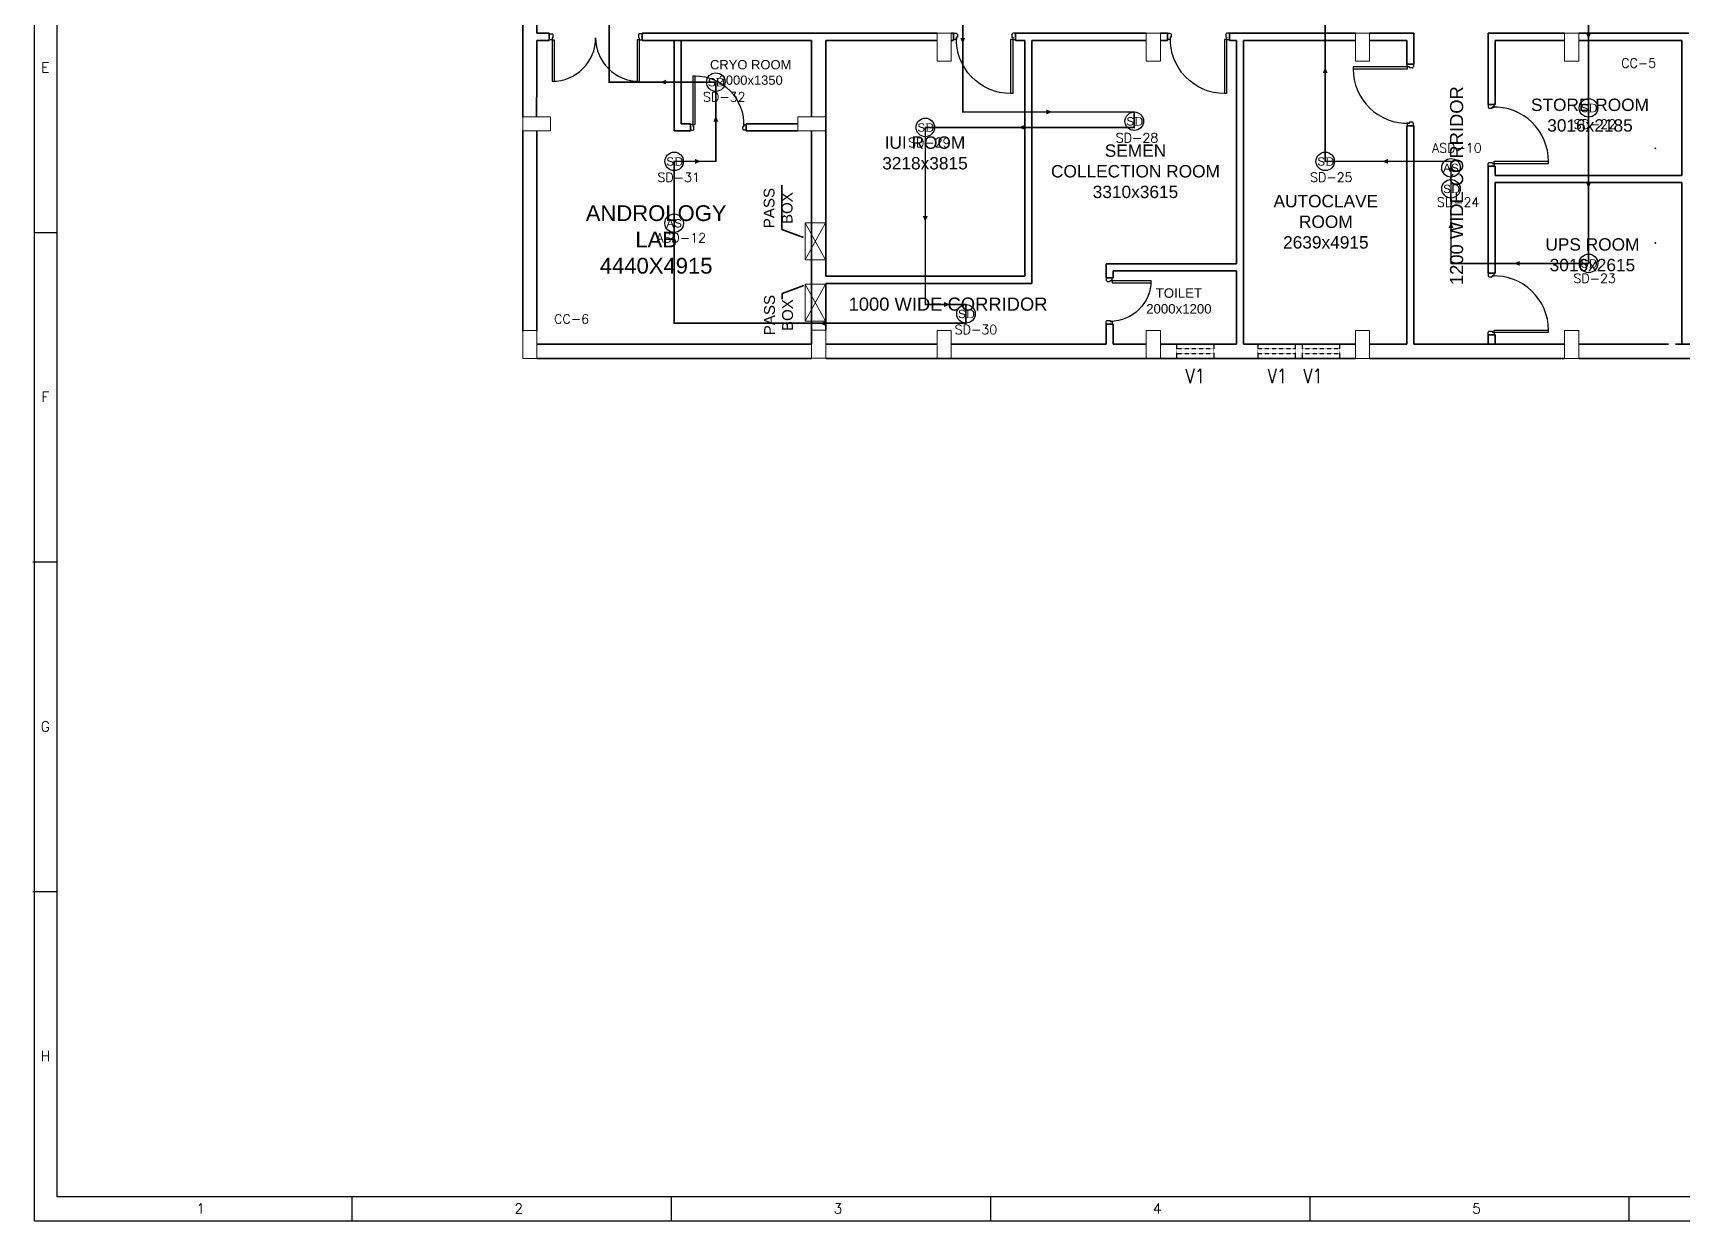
# Model space of a CAD drawing. Extents: x 2982526 to 3410143, y -1442121 to -1332990.
# Drawn here: x 3348197 to 3374859, y -1389320 to -1370105 of the extents above; entities that cross this region are included whole.
import ezdxf
from ezdxf.enums import TextEntityAlignment as Align

# ---------------------------------------------------------------- set-up
doc = ezdxf.new("R2010")
doc.units = 0
doc.header["$MEASUREMENT"] = 0
for name, pattern in [('1', [0, 0, 0]), ('CONTINU', [0]), ('HIDDEN', [0.375, 0.25, -0.125])]:
    doc.linetypes.add(name, pattern=pattern)
doc.layers.get('0').update_dxf_attribs({"color": 6, "linetype": '1'})
for name, color, linetype, lineweight in [('Column', 162, 'Continuous', 13), ('FA-BELOW SMOKE DERECTOR', 1, 'Continuous', 25), ('FA-FIRE TEXT', 7, 'Continuous', 0), ('WALL', 7, '1', 35), ('WIN', 151, 'Continuous', 9)]:
    doc.layers.add(name, color=color, linetype=linetype, lineweight=lineweight)
for name, color, linetype in [('DOOR', 40, 'Continuous'), ('FA-LOOPING', 200, 'Continuous'), ('TEXT', 5, '1'), ('TITLE', 7, 'Continuous'), ('V1', 7, 'Continuous')]:
    doc.layers.add(name, color=color, linetype=linetype)
doc.styles.add('ARIAL', font='arial.ttf')
doc.styles.add('PDF Times New Roman', font='times.ttf')
doc.styles.add('ROMANS', font='romans.shx')
doc.dimstyles.new('TEXT', dxfattribs={"dimscale": 0, "dimtxt": 500, "dimasz": 100, "dimexe": 75, "dimexo": 100, "dimgap": 50, "dimtad": 0, "dimdec": 0, "dimzin": 0, "dimdsep": 46, "dimtxsty": 'ARIAL', "dimblk": 'OBLIQUE', "dimcen": 0.09, "dimdle": 100, "dimclrd": 256, "dimclre": 256, "dimclrt": 6, "dimadec": 0, "dimazin": 0, "dimtfac": 1, "dimtdec": 0, "dimtofl": 0, "dimtmove": 2, "dimatfit": 3, "dimfxl": 1, "dimfrac": 2, "dimtolj": 1, "dimtzin": 0, "dimarcsym": 0})

# ---------------------------------------------------------------- blocks, each defined once
blk = doc.blocks.new('A$C1BA14061')
at = {"layer": 'TITLE', "color": 7}
for p, q in [((0, -140464), (0, 0)), ((203982, -140464), (0, -140464))]:
    blk.add_line(p, q, dxfattribs=at)
at = {"layer": 'TITLE'}
for p, q in [((1204, -139174), (1204, -1290)), ((202692, -139174), (1204, -139174))]:
    blk.add_line(p, q, dxfattribs=at)
at = {"layer": 'TITLE', "color": 0}
for p, q in [((0, -87790), (1204, -87790)), ((-86, -105348), (1204, -105348)), ((-86, -122906), (1204, -122906)), ((16920, -140464), (16920, -139174)), ((33925, -140464), (33925, -139174)), ((50931, -140464), (50931, -139174)), ((67937, -140464), (67937, -139174)), ((84942, -140464), (84942, -139174))]:
    blk.add_line(p, q, dxfattribs=at)
at = {"layer": 'TITLE', "color": 0, "style": 'ROMANS', "width": 1}
for s, p in [('E', (573, -78997)), ('F', (573, -96555)), ('G', (573, -114113)), ('H', (573, -131671)), ('1', (8852, -139799)), ('2', (25785, -139799)), ('3', (42791, -139799)), ('4', (59796, -139799)), ('5', (76802, -139799))]:
    blk.add_text(s, height=535, dxfattribs=at).set_placement(p, align=Align.MIDDLE)
blk = doc.blocks.new('A$C19B8274B')
at = {"layer": 'DOOR'}
for p, q in [((-45, 925), (-80, 925)), ((-80, 50), (-80, 925)), ((-45, 50), (-45, 925)), ((-45, 50), (-80, 50)), ((-955, -50), (-955, -47.5)), ((-940, -35), (-942.5, -35)), ((-60, -35), (-57.5, -35)), ((-45, -50), (-45, -47.5))]:
    blk.add_line(p, q, dxfattribs=at)
for points in [[(-940, 15), (-955, 15), (-955, 50), (-1000, 50), (-1000, -50), (-955, -50)], [(-940, -35), (-940, 15)], [(-60, 15), (-45, 15), (-45, 50), (0, 50), (0, -50), (-45, -50)], [(-60, -35), (-60, 15)]]:
    blk.add_lwpolyline(points, dxfattribs=at)
at = {"layer": 'DOOR', "color": 145}
blk.add_arc((-80, 50), 875, 90, 182.29244, dxfattribs=at)
at = {"layer": 'DOOR'}
for centre, start, end in [((-955, -35), 270, 0), ((-45, -35), 180, 270)]:
    blk.add_arc(centre, 12.5, start, end, dxfattribs=at)
blk = doc.blocks.new('ddoor')
at = {"layer": 'DOOR', "lineweight": 25}
for p, q in [((50, 0), (-50, 0)), ((-50, 0), (-50, -45)), ((50, -45), (50, 0)), ((-50, -45), (-47, -45)), ((-35, -60), (-35, -57)), ((-35, -60), (15, -60)), ((15, -60), (15, -45)), ((15, -45), (50, -45)), ((50, -45), (720, -45)), ((50, -45), (50, -80)), ((50, -80), (720, -80)), ((-50, -1500), (-50, -1455)), ((-50, -1455), (-47, -1455)), ((50, -1500), (-50, -1500)), ((50, -1500), (-50, -1500)), ((-35, -1440), (-35, -1442)), ((-35, -1440), (15, -1440)), ((15, -1440), (15, -1455)), ((15, -1455), (50, -1455)), ((50, -1420), (720, -1420)), ((50, -1455), (50, -1420)), ((50, -1455), (720, -1455)), ((50, -1455), (50, -1500))]:
    blk.add_line(p, q, dxfattribs=at)
for centre, start, end in [((-35, -45), 180, 270), ((-35, -1455), 90, 180)]:
    blk.add_arc(centre, 12.5, start, end, dxfattribs=at)
at = {"layer": 'DOOR', "color": 146, "lineweight": 25, "true_color": 0x105689}
for centre, start, end in [((15, -45), 270, 0), ((15, -1455), 0, 90)]:
    blk.add_arc(centre, 705, start, end, dxfattribs=at)
blk = doc.blocks.new('_Oblique')
at = {"color": 0, "linetype": 'ByBlock', "lineweight": -2}
blk.add_line((-0.5, -0.5), (0.5, 0.5), dxfattribs=at)
blk = doc.blocks.new('750')
at = {"layer": 'DOOR'}
for p, q in [((-50, 705), (-47.5, 705)), ((-35, 690), (-35, 692.5)), ((-50, 45), (-47.5, 45)), ((-35, 60), (-35, 57.5)), ((50, 45), (50, 80)), ((50, 80), (675, 80)), ((50, 45), (675, 45)), ((675, 45), (675, 80))]:
    blk.add_line(p, q, dxfattribs=at)
for points in [[(15, 690), (15, 705), (50, 705), (50, 750), (-50, 750), (-50, 705)], [(-35, 690), (15, 690)], [(15, 60), (15, 45), (50, 45), (50, 0), (-50, 0), (-50, 45)], [(-35, 60), (15, 60)]]:
    blk.add_lwpolyline(points, dxfattribs=at)
for centre, start, end in [((-35, 705), 180, 270), ((-35, 45), 90, 180)]:
    blk.add_arc(centre, 12.5, start, end, dxfattribs=at)
at = {"layer": 'DOOR', "color": 145}
blk.add_arc((15, 45), 660, 0, 90, dxfattribs=at)
blk = doc.blocks.new('SMOKE DETECTOR')
at = {"layer": 'FA-BELOW SMOKE DERECTOR', "color": 7}
blk.add_circle((931029, -118294), 166, dxfattribs=at)
at = {"layer": 'FA-BELOW SMOKE DERECTOR', "insert": (930887, -118373), "char_height": 150, "attachment_point": 7, "style": 'PDF Times New Roman'}
blk.add_mtext('{\\fArial|b0|i0|c0|p34;S}D', dxfattribs=at)
blk = doc.blocks.new('DSFRWE')
at = {"layer": 'FA-BELOW SMOKE DERECTOR', "color": 7}
blk.add_circle((2129858, 1066265), 150, dxfattribs=at)
at = {"layer": 'FA-BELOW SMOKE DERECTOR', "insert": (2129730, 1066194), "char_height": 135.53, "attachment_point": 7, "style": 'PDF Times New Roman'}
blk.add_mtext('{\\fArial|b0|i0|c0|p34;\\C3;AS\\P}', dxfattribs=at)
blk = doc.blocks.new('Q5YYYU')
at = {"layer": 'Column'}
for points in [[(6699.9159, 5260), (6929.9159, 5260), (6929.9159, 4810), (6699.9159, 4810)], [(10081.5826, 5260), (10311.5826, 5260), (10311.5826, 4810), (10081.5826, 4810)], [(13463.2493, 5260), (13693.2493, 5260), (13693.2493, 4810), (13463.2493, 4810)], [(16844.9159, 5260), (17074.9159, 5260), (17074.9159, 4810), (16844.9159, 4810)], [(450, 3910), (450, 3680), (0, 3680), (0, 3910)], [(4899.9159, 3910), (4899.9159, 3680), (4449.9159, 3680), (4449.9159, 3910)], [(0, 450), (230, 450), (230, 0), (0, 0)], [(4669.9159, 455), (4899.9159, 455), (4899.9159, 5), (4669.9159, 5)], [(6699.9159, 450), (6929.9159, 450), (6929.9159, 0), (6699.9159, 0)], [(10081.5826, 450), (10311.5826, 450), (10311.5826, 0), (10081.5826, 0)], [(13463.2493, 450), (13693.2493, 450), (13693.2493, 0), (13463.2493, 0)], [(17074.9159, 450), (16844.9159, 450), (16844.9159, 0), (17074.9159, 0)]]:
    blk.add_lwpolyline(points, close=True, dxfattribs=at)
at = {"layer": 'V1', "color": 8, "linetype": 'HIDDEN', "ltscale": 0.5}
for p, q in [((10572.7714, 230), (10572.7714, 0)), ((11172.7714, 230), (10572.7714, 230)), ((11172.7714, 155), (10572.7714, 155)), ((11172.7714, 75), (10572.7714, 75)), ((11172.7714, 230), (11172.7714, 0)), ((11887.854, 230), (11887.854, 0)), ((12487.854, 230), (11887.854, 230)), ((12487.854, 155), (11887.854, 155)), ((12487.854, 75), (11887.854, 75)), ((12487.854, 230), (12487.854, 0)), ((12605.4533, 230), (12605.4533, 0)), ((13205.4533, 230), (12605.4533, 230)), ((13205.4533, 155), (12605.4533, 155)), ((13205.4533, 75), (12605.4533, 75)), ((13205.4533, 230), (13205.4533, 0)), ((11172.7714, 0), (10572.7714, 0)), ((12487.854, 0), (11887.854, 0)), ((13205.4533, 0), (12605.4533, 0))]:
    blk.add_line(p, q, dxfattribs=at)
at = {"layer": 'WALL', "color": 8}
for p, q in [((0, 7245), (0, 3910)), ((230, 7245), (230, 5260)), ((430, 5260), (230, 5260)), ((430, 5145), (230, 5145)), ((230, 5145), (230, 4545)), ((430, 5260), (430, 5145)), ((4495, 5260), (1930, 5260)), ((1930, 5260), (1930, 5145)), ((2730, 5145), (1930, 5145)), ((2449.9159, 3680), (2449.9159, 5145)), ((2564.9159, 3795), (2564.9159, 5145)), ((4495, 5145), (2730, 5145)), ((4899.9159, 5260), (4495, 5260)), ((4669.9159, 5145), (4495, 5145)), ((4669.9159, 5145), (4669.9159, 3910)), ((6699.9159, 5260), (4899.9159, 5260)), ((6699.9159, 5145), (4899.9159, 5145)), ((4899.9159, 5145), (4899.9159, 1415)), ((6967.9159, 5260), (6929.9159, 5260)), ((6967.9159, 5145), (6929.9159, 5145)), ((6967.9159, 5145), (6967.9159, 5260)), ((7967.9159, 5145), (7967.9159, 5260)), ((8900.0876, 5260), (7967.9159, 5260)), ((8117.9159, 5145), (7967.9159, 5145)), ((8117.9159, 5145), (8117.9159, 1330)), ((9015.0876, 5145), (8232.9159, 5145)), ((8232.9159, 5145), (8232.9159, 1215)), ((8900.0876, 5260), (10081.5826, 5260)), ((9015.0876, 5145), (10081.5826, 5145)), ((10311.5826, 5260), (10426.5826, 5260)), ((10426.5826, 5260), (10311.5826, 5260)), ((10426.5826, 5145), (10311.5826, 5145)), ((10426.5826, 5260), (10426.5826, 5145)), ((11426.5826, 5145), (11426.5826, 5260)), ((11450.9159, 5260), (11426.5826, 5260)), ((11426.5826, 5145), (11541.5826, 5145)), ((11656.5826, 5260), (11450.9159, 5260)), ((11541.5826, 5145), (11541.5826, 1530)), ((11806.5826, 5260), (11656.5826, 5260)), ((11656.5826, 5145), (11656.5826, 2665)), ((11806.5826, 5145), (11656.5826, 5145)), ((13463.2493, 5260), (11806.5826, 5260)), ((13463.2493, 5145), (11806.5826, 5145)), ((14410.2493, 5260), (13693.2493, 5260)), ((13693.2493, 5145), (14295.2493, 5145)), ((14295.2493, 5145), (14295.2493, 4760)), ((14410.2493, 5260), (14410.2493, 4760)), ((15610.2493, 5260), (15610.2493, 4110)), ((15610.2493, 5260), (16844.9159, 5260)), ((15725.2493, 5145), (15725.2493, 4110)), ((15725.2493, 5145), (16844.9159, 5145)), ((17074.9159, 5260), (18441.0776, 5260)), ((17074.9159, 5145), (18441.0776, 5145)), ((18441.0776, 5260), (18856.0776, 5260)), ((18441.0776, 5145), (18741.0776, 5145)), ((18741.0776, 5145), (18741.0776, 2960)), ((230, 4545), (225, 3910)), ((14295.2493, 4760), (14410.2493, 4760)), ((15725.2493, 4110), (15610.2493, 4110)), ((2564.9159, 3795), (2714.9159, 3795)), ((2714.9159, 3795), (2564.9159, 3795)), ((2714.9159, 3795), (2714.9159, 3680)), ((3614.9159, 3795.0001), (3614.9159, 3680.0001)), ((4449.9159, 3795), (3614.9159, 3795)), ((14295.2493, 3760), (14410.2493, 3760)), ((14295.2493, 3760), (14295.2493, 230)), ((14410.2493, 3760), (14410.2493, 230)), ((0, 3680), (0, 440.316)), ((230, 3680), (230, 450)), ((2714.9159, 3680), (2449.9159, 3680)), ((3614.9159, 3680.0001), (4449.9159, 3680.0001)), ((4669.9159, 3680), (4669.9159, 230)), ((15725.2493, 3110), (15610.2493, 3110)), ((15610.2493, 3110), (15610.2493, 1380)), ((15725.2493, 3110), (15725.2493, 2960)), ((15725.2493, 2960), (18741.0776, 2960)), ((15725.2493, 2845), (18741.0776, 2845)), ((15725.2493, 2845), (15725.2493, 2745)), ((15725.2493, 2745), (15725.2493, 1380)), ((18741.0776, 2845), (18741.0776, 2745)), ((18741.0776, 2745), (18741.0776, 230)), ((11656.5826, 2665), (11656.5826, 230)), ((4899.9159, 1415), (4899.9159, 1330)), ((9432.9159, 1530), (11541.5826, 1530)), ((9432.9159, 1530), (9432.9159, 1415)), ((9432.9159, 1520), (9432.9159, 1305)), ((9547.9159, 1415), (11541.5826, 1415)), ((9547.9159, 1305), (9547.9159, 1415)), ((11541.5826, 1415), (11541.5826, 230)), ((15725.2493, 1380), (15610.2493, 1380)), ((8117.9159, 1330), (4899.9159, 1330)), ((4899.9159, 1215), (8232.9159, 1215)), ((4899.9159, 1215), (4899.9159, 455)), ((9432.9159, 1305), (9547.9159, 1305)), ((9432.9159, 555), (9547.9159, 555)), ((9432.9159, 230), (9432.9159, 555)), ((9547.9159, 555), (9547.9159, 230)), ((15725.2493, 380), (15610.2493, 380)), ((15610.2493, 380), (15610.2493, 230)), ((15725.2493, 380), (15725.2493, 230)), ((230, 230), (4669.9159, 230)), ((6699.9159, 230), (4899.9159, 230)), ((8900.0876, 230), (6929.9159, 230)), ((9432.9159, 230), (8900.0876, 230)), ((10081.5826, 230), (9547.9159, 230)), ((11541.5826, 230), (10311.5826, 230)), ((11963.2493, 230), (11656.5826, 230)), ((13463.2493, 230), (11963.2493, 230)), ((14295.2493, 230), (13693.2493, 230)), ((14893.2493, 230), (14410.2493, 230)), ((16844.9159, 230), (14893.2493, 230)), ((18524.9159, 230), (17074.9159, 230)), ((18911.5826, 230), (18639.9159, 230)), ((230, 0), (4669.9159, 0)), ((13463.2493, 0), (4899.9159, 0)), ((13463.2493, 0), (6929.9159, 0)), ((16844.9159, 0), (13693.2493, 0)), ((17074.9159, 0), (21314.0776, 0))]:
    blk.add_line(p, q, dxfattribs=at)
at = {"layer": 'WALL'}
for p in [(18313.353, 3396.6666), (18313.353, 1868.3333)]:
    blk.add_point(p, dxfattribs=at)
at = {"layer": 'WIN', "color": 8, "linetype": 'Continuous'}
for p, q in [((4567.2758, 1593.162), (4897.2758, 2192.3452)), ((4897.2758, 1593.162), (4567.2758, 2192.3452)), ((4566.9571, 603.2002), (4896.9571, 1202.3833)), ((4896.9571, 603.2002), (4566.9571, 1202.3833))]:
    blk.add_line(p, q, dxfattribs=at)
at = {"layer": 'WIN', "linetype": 'Continuous'}
for points in [[(4567.2758, 1593.162), (4897.2758, 1593.162), (4897.2758, 2192.3452), (4567.2758, 2192.3452)], [(4566.9571, 603.2002), (4896.9571, 603.2002), (4896.9571, 1202.3833), (4566.9571, 1202.3833)]]:
    blk.add_lwpolyline(points, close=True, dxfattribs=at)
at = {"layer": 'DOOR', "linetype": 'Continuous', "xscale": -1, "rotation": 180}
for p in [(7967.9159, 5210), (11426.5826, 5210)]:
    blk.add_blockref('A$C19B8274B', p, dxfattribs=at)
at = {"layer": 'DOOR', "linetype": 'Continuous', "xscale": -0.9, "yscale": 0.9, "zscale": 0.9}
blk.add_blockref('A$C19B8274B', (2714.9159, 3737.5), dxfattribs=at)
at = {"layer": 'DOOR', "linetype": 'Continuous'}
for p, rotation in [((14352.7493, 4760), 89.99999999999999), ((15660.2493, 3110), 270), ((15660.2493, 380), 270)]:
    blk.add_blockref('A$C19B8274B', p, dxfattribs=dict(at, rotation=rotation))
at = {"layer": 'DOOR', "xscale": -1, "rotation": 180}
blk.add_blockref('750', (9482.9159, 1305), dxfattribs=at)
at = {"layer": 'WALL', "rotation": 270}
blk.add_blockref('ddoor', (1930, 5202.5), dxfattribs=at)
at = {"layer": 'TEXT', "color": 8, "style": 'ARIAL'}
blk.add_text('1200 WIDE CORRIDOR', height=212.5, rotation=90, dxfattribs=at).set_placement((15269.8101, 2795.1854), align=Align.BOTTOM_CENTER)
blk.add_text('1000 WIDE CORRIDOR', height=212.5, dxfattribs=at).set_placement((6877.5804, 709.1025), align=Align.BOTTOM_CENTER)
at = {"layer": 'TEXT', "color": 8, "attachment_point": 5, "style": 'ARIAL'}
for s, insert, char_height, width in [('CRYO ROOM 2000x1350', (3686.639, 4625.3887), 150, 2091.40159), ('STORE ROOM\\P3016x2185', (17256.8289, 3934.0994), 200, 2061.081547), ('IUI ROOM 3218x3815', (6504.1288, 3322.9461), 200, 2091.40159), ('SEMEN COLLECTION ROOM 3310x3615', (9907.9464, 3026.2683), 200, 2732.422793), ('ANDROLOGY LAB 4440X4915', (2157.8298, 1923.3526), 255, 2454.157572), ('AUTOCLAVE\\PROOM\\P2639x4915', (12986.1403, 2209.985), 200, 1382.810368), ('UPS ROOM\\P3016x2615', (17296.2586, 1676.1598), 200, 2253.017537), ('TOILET\\P2000x1200', (10609.7644, 929.5801), 153, 1626.955662)]:
    blk.add_mtext(s, dxfattribs=dict(at, insert=insert, char_height=char_height, width=width))
at = {"layer": 'TEXT', "color": 8, "linetype": 'Continuous', "char_height": 175, "width": 1149.249659, "attachment_point": 5, "rotation": 90, "style": 'ARIAL'}
for insert in [(4130.6606, 2431.9016, -101230.7692), (4137.8133, 701.3878, -101230.7692)]:
    blk.add_mtext('PASS BOX', dxfattribs=dict(at, insert=insert))
at = {"layer": 'V1', "color": 8, "style": 'ROMANS', "width": 0.85}
for p in [(10874.0096, -399.0218), (12201.9881, -399.0218), (12778.7503, -399.0218)]:
    blk.add_text('V1', height=230, dxfattribs=at).set_placement(p, align=Align.CENTER)
at = {"layer": 'WIN', "color": 8, "linetype": 'Continuous'}
for points in [[(4540.7647, 1954.0264, -101230.7692), (4187.9041, 2083.4315, -101230.7692), (4187.9041, 2801.1987, -101230.7692)], [(4547.9174, 1179.2629, -101230.7692), (4195.0568, 1049.8579, -101230.7692), (4195.0568, 960.137, -101230.7692)]]:
    blk.add_leader(points, dimstyle='TEXT', override={"dimscale": 1, "dimtxt": 200, "dimasz": 50, "dimfxl": 0.18}, dxfattribs=at)

msp = doc.modelspace()

# ---------------------------------------------------------------- linework, layer by layer
at = {"layer": 'FA-LOOPING', "linetype": 'ByBlock', "const_width": 25}
for points in [[(3363229.9, -1369119.8), (3363229.9, -1371382.7), (3366002.9, -1371382.7), (3366002.9, -1371632.7), (3362623.9, -1371632.7), (3362623.9, -1374497.7), (3363281.4, -1374497.7), (3363281.4, -1374797.7), (3358564.5, -1374797.7), (3358564.5, -1372182.3), (3359237.1, -1372182.3), (3359237.1, -1370899.8), (3357511.9, -1370899.8), (3357511.9, -1367200.5)], [(3373347.8, -1369119.8), (3373347.8, -1373832.3), (3371124.8, -1373832.3), (3371124.8, -1372182.2), (3369090.4, -1372182.2), (3369090.4, -1369119.8)]]:
    msp.add_lwpolyline(points, dxfattribs=at)
at = {"layer": 'FA-LOOPING', "color": 200, "linetype": 'CONTINU'}
for points in [[(3363229.9, -1370185.6, 80.4, 0, 0), (3363229.9, -1370280.5, 0, 0, 0)], [(3373347.8, -1370109.8, 80.4, 0, 0), (3373347.8, -1370204.6, 0, 0, 0)], [(3369090.4, -1370755.4, 80.4, 0, 0), (3369090.4, -1370660.6, 0, 0, 0)], [(3358434.3, -1370899.8, 80.4, 0, 0), (3358339.5, -1370899.8, 0, 0, 0)], [(3359237.1, -1371541.1, 80.4, 0, 0), (3359237.1, -1371446.2, 0, 0, 0)], [(3364579.8, -1371382.7, 80.4, 0, 0), (3364674.6, -1371382.7, 0, 0, 0)], [(3364232.4, -1371632.7, 80.4, 0, 0), (3364137.6, -1371632.7, 0, 0, 0)], [(3358900.8, -1372182.3, 80.4, 0, 0), (3358995.7, -1372182.3, 0, 0, 0)], [(3370107.6, -1372182.2, 80.4, 0, 0), (3370012.8, -1372182.2, 0, 0, 0)], [(3371124.8, -1372326.3, 80.4, 0, 0), (3371124.8, -1372231.4, 0, 0, 0)], [(3373347.8, -1372524.8, 80.4, 0, 0), (3373347.8, -1372619.6, 0, 0, 0)], [(3362623.9, -1373065.2, 80.4, 0, 0), (3362623.9, -1373160.1, 0, 0, 0)], [(3371124.8, -1373261, 80.4, 0, 0), (3371124.8, -1373166.2, 0, 0, 0)], [(3358564.5, -1373493.1, 80.4, 0, 0), (3358564.5, -1373398.3, 0, 0, 0)], [(3372236.3, -1373832.3, 80.4, 0, 0), (3372141.4, -1373832.3, 0, 0, 0)], [(3362927.9, -1374497.4, 80.4, 0, 0), (3363022.7, -1374497.4, 0, 0, 0)], [(3361014.4, -1374803.9, 80.4, 0, 0), (3360919.6, -1374803.9, 0, 0, 0)]]:
    msp.add_lwpolyline(points, format="xyseb", dxfattribs=at)

# ---------------------------------------------------------------- block references
at = {"layer": 'FA-BELOW SMOKE DERECTOR', "color": 6, "xscale": 0.9035551315104862, "yscale": 0.9035551315104862, "zscale": 0.9035551315104862}
for p in [(2518001.3, -1264014.7), (2532112, -1264432.2), (2521388.1, -1264747.7), (2524767.1, -1264647.7), (2517328.7, -1265297.3), (2527854.7, -1265297.2), (2529889, -1265740.2), (2532112, -1266947.2), (2522045.6, -1267762.7)]:
    msp.add_blockref('SMOKE DETECTOR', p, dxfattribs=at)
at = {"layer": 'FA-BELOW SMOKE DERECTOR', "color": 6}
for p in [(1241266.7, -2438551.2), (1228706.5, -2439447.7)]:
    msp.add_blockref('DSFRWE', p, dxfattribs=at)
at = {"layer": 'TITLE', "xscale": 0.3035552556082519, "yscale": 0.3035553943041123, "zscale": 0.3035553665695551}
msp.add_blockref('A$C1BA14061', (3348222.9, -1346682), dxfattribs=at)
at = {"layer": 'WALL', "color": 240, "true_color": 0xed1f24}
msp.add_blockref('Q5YYYU', (3356114.5, -1375369.8), dxfattribs=at)

# ---------------------------------------------------------------- texts
at = {"layer": 'FA-FIRE TEXT', "color": 200, "linetype": 'CONTINU', "char_height": 150, "width": 349.838, "attachment_point": 1, "style": 'ROMANS'}
for s, insert in [('{\\C256;CC-5}', (3373875.8, -1370517.2)), ('{\\C256;SD-32\\P}', (3359029.5, -1371063.4)), ('{\\C256;SD-22\\P}', (3373106.1, -1371507.5)), ('{\\C256;SD-28\\P}', (3365703.5, -1371726.9)), ('{\\C256;SD-29\\P}', (3362345.2, -1371803.2)), ('{\\C256;ASD-10\\P}', (3370817.3, -1371889.8)), ('{\\C256;SD-31\\P}', (3358293.2, -1372365.6)), ('{\\C256;SD-25\\P}', (3368844.8, -1372364)), ('{\\C256;SD-24\\P}', (3370895.4, -1372766.9)), ('{\\C256;ASD-12\\P}', (3358276.2, -1373342.8)), ('{\\C256;SD-23\\P}', (3373102.8, -1373999)), ('{\\C256;CC-6}', (3356622.6, -1374656.5)), ('{\\C256;SD-30\\P}', (3363099.2, -1374827.4))]:
    msp.add_mtext(s, dxfattribs=dict(at, insert=insert))

doc.saveas('drawing.dxf')
